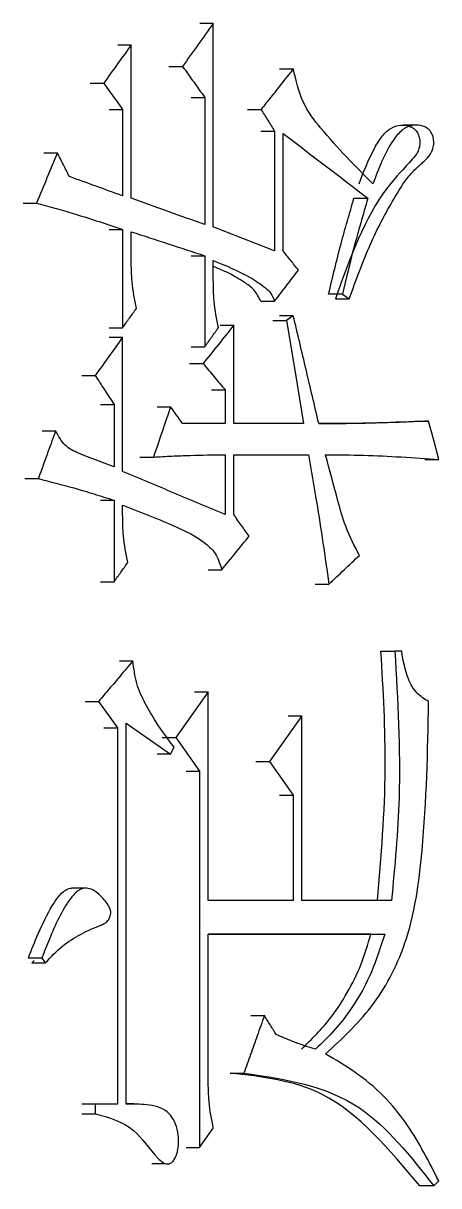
# Model space of a CAD drawing. Header units: millimetres. Extents: x 2180 to 4616, y 795 to 2518.
# Drawn here: x 3033.55 to 3035.43, y 1021.25 to 1026.5 of the extents above; entities that cross this region are included whole.
import ezdxf

# ---------------------------------------------------------------- set-up
doc = ezdxf.new("R2010")
doc.units = ezdxf.units.MM

msp = doc.modelspace()

# ---------------------------------------------------------------- linework, layer by layer
at = {"color": 7, "linetype": 'Continuous', "lineweight": 25}
for p, q in [((3034.3471, 1026.4976), (3034.4086, 1026.4976)), ((3034.4086, 1025.5782), (3034.4086, 1026.4976)), ((3033.9772, 1026.4003), (3034.0382, 1026.4003)), ((3034.0382, 1025.708), (3034.0382, 1026.4003)), ((3034.2086, 1026.3029), (3034.2699, 1026.3029)), ((3034.7076, 1026.2922), (3034.7696, 1026.2922)), ((3033.8536, 1026.2272), (3033.9143, 1026.2272)), ((3034.3087, 1026.1623), (3034.3701, 1026.1623)), ((3034.3701, 1026.1623), (3034.3701, 1025.589)), ((3033.9386, 1026.1082), (3033.9995, 1026.1082)), ((3033.9995, 1026.1082), (3033.9995, 1025.7188)), ((3034.5621, 1026.1082), (3034.6238, 1026.1082)), ((3034.6234, 1026.0109), (3034.6852, 1026.0109)), ((3034.6852, 1026.0109), (3034.6852, 1025.47)), ((3034.7235, 1025.47), (3034.7235, 1026.0001)), ((3035.3287, 1026.0377), (3035.2657, 1026.0377)), ((3033.6444, 1025.9135), (3033.7049, 1025.9135)), ((3033.5512, 1025.6863), (3033.6116, 1025.6863)), ((3035.0435, 1025.708), (3035.1059, 1025.708)), ((3033.9995, 1025.5674), (3033.9995, 1025.1238)), ((3034.0382, 1025.4267), (3034.0382, 1025.5565)), ((3034.3087, 1025.4484), (3034.3701, 1025.4484)), ((3034.3701, 1025.4484), (3034.3701, 1025.0373)), ((3034.4086, 1025.3402), (3034.4086, 1025.4267)), ((3034.9914, 1025.2753), (3034.9291, 1025.2753)), ((3034.9914, 1025.2753), (3035.0219, 1025.2537)), ((3034.623, 1025.2428), (3034.6851, 1025.2428)), ((3034.677, 1025.1563), (3034.7389, 1025.1563)), ((3034.7695, 1025.1779), (3034.7076, 1025.1779)), ((3034.7695, 1025.1779), (3034.7389, 1025.1563)), ((3034.4393, 1025.1347), (3034.5009, 1025.1347)), ((3034.5009, 1024.6912), (3034.5009, 1025.1347)), ((3033.9386, 1025.0806), (3033.9995, 1025.0806)), ((3033.9995, 1024.4748), (3033.9995, 1025.0806)), ((3034.3087, 1025.0373), (3034.3701, 1025.0373)), ((3034.301, 1024.9616), (3034.3624, 1024.9616)), ((3033.8149, 1024.9075), (3033.8756, 1024.9075)), ((3034.4009, 1024.8426), (3034.4624, 1024.8426)), ((3034.4624, 1024.8426), (3034.4624, 1024.6912)), ((3033.9, 1024.7777), (3033.9608, 1024.7777)), ((3033.9608, 1024.7777), (3033.9608, 1024.4964)), ((3034.1547, 1024.7669), (3034.2159, 1024.7669)), ((3034.4624, 1024.6912), (3034.2699, 1024.6912)), ((3034.8155, 1024.6912), (3034.5009, 1024.6912)), ((3035.3169, 1024.702), (3035.3799, 1024.702)), ((3033.6367, 1024.6588), (3033.6972, 1024.6588)), ((3034.0776, 1024.5397), (3034.1387, 1024.5397)), ((3034.4624, 1024.5505), (3034.4624, 1024.2801)), ((3034.5009, 1024.5505), (3034.8384, 1024.5505)), ((3034.5009, 1024.2801), (3034.5009, 1024.5505)), ((3034.7764, 1024.5505), (3034.8384, 1024.5505)), ((3035.3627, 1024.5289), (3035.4255, 1024.5289)), ((3033.559, 1024.4424), (3033.6194, 1024.4424)), ((3033.9, 1024.345), (3033.9608, 1024.345)), ((3033.9608, 1024.345), (3033.9608, 1023.9772)), ((3033.9995, 1024.2801), (3033.9995, 1024.3234)), ((3034.3855, 1024.0313), (3034.447, 1024.0313)), ((3033.9, 1023.9772), (3033.9608, 1023.9772)), ((3034.8681, 1023.9664), (3034.9302, 1023.9664)), ((3035.1652, 1023.6635), (3035.2278, 1023.6635)), ((3035.2583, 1023.6635), (3035.2278, 1023.6635)), ((3033.985, 1023.6203), (3034.046, 1023.6203)), ((3034.3855, 1023.4796), (3034.239, 1023.2741)), ((3034.3241, 1023.4796), (3034.3855, 1023.4796)), ((3034.3855, 1022.5385), (3034.3855, 1023.4796)), ((3033.8303, 1023.4363), (3033.8911, 1023.4363)), ((3033.8911, 1023.4363), (3033.9763, 1023.3174)), ((3034.8078, 1023.3714), (3034.6622, 1023.1659)), ((3034.7458, 1023.3714), (3034.8078, 1023.3714)), ((3034.8078, 1022.5385), (3034.8078, 1023.3714)), ((3033.9154, 1023.3174), (3033.9763, 1023.3174)), ((3033.9763, 1023.3174), (3033.9763, 1021.619)), ((3034.015, 1023.339), (3034.2159, 1023.1984)), ((3034.015, 1021.619), (3034.015, 1023.339)), ((3034.1778, 1023.2741), (3034.239, 1023.2741)), ((3034.239, 1023.2741), (3034.347, 1023.1226)), ((3034.2159, 1023.1984), (3034.2313, 1023.2308)), ((3034.2159, 1023.1984), (3034.1547, 1023.1984)), ((3034.6004, 1023.1659), (3034.6622, 1023.1659)), ((3034.6622, 1023.1659), (3034.7695, 1023.0145)), ((3034.2856, 1023.1226), (3034.347, 1023.1226)), ((3034.347, 1023.1226), (3034.347, 1021.4243)), ((3034.7076, 1023.0145), (3034.7695, 1023.0145)), ((3034.7695, 1023.0145), (3034.7695, 1022.5385)), ((3033.8305, 1022.5944), (3033.7694, 1022.5944)), ((3034.7695, 1022.5385), (3034.3855, 1022.5385)), ((3035.2126, 1022.5385), (3034.8078, 1022.5385)), ((3034.3855, 1021.7272), (3034.3855, 1022.3871)), ((3034.3855, 1022.3871), (3035.1821, 1022.3871)), ((3035.1193, 1022.3871), (3034.3855, 1022.3871)), ((3035.1196, 1022.3871), (3035.1821, 1022.3871)), ((3033.6008, 1022.2681), (3033.5897, 1022.2573)), ((3034.5774, 1022.0193), (3034.6392, 1022.0193)), ((3034.485, 1021.7596), (3034.547, 1021.7596)), ((3033.8756, 1021.619), (3033.8149, 1021.619)), ((3033.8756, 1021.619), (3033.8756, 1021.5758)), ((3033.9763, 1021.619), (3033.8756, 1021.619)), ((3034.0495, 1021.6202), (3034.015, 1021.6202)), ((3033.8149, 1021.5758), (3033.8756, 1021.5758)), ((3034.347, 1021.4243), (3034.4086, 1021.5109)), ((3034.2856, 1021.4243), (3034.347, 1021.4243)), ((3034.1312, 1021.3514), (3034.1927, 1021.3514)), ((3035.4027, 1021.2512), (3035.4255, 1021.2729)), ((3035.4027, 1021.2512), (3035.3396, 1021.2512))]:
    msp.add_line(p, q, dxfattribs=at)
at = {"color": 7, "linetype": 'Continuous', "lineweight": 25, "flags": 128}
for points in [[(3033.9386, 1025.5674), (3033.9557, 1025.5674), (3033.9731, 1025.5674), (3033.9995, 1025.5674)], [(3034.9596, 1025.2537), (3034.975, 1025.2537), (3034.9906, 1025.2537), (3035.0063, 1025.2537), (3035.0219, 1025.2537)], [(3034.7389, 1025.1563), (3034.7772, 1024.9237), (3034.8155, 1024.6912)], [(3033.9386, 1025.1238), (3033.9537, 1025.1238), (3033.9692, 1025.1238), (3033.9995, 1025.1238)], [(3035.4255, 1024.5289), (3035.4027, 1024.6154), (3035.3799, 1024.702)], [(3033.635, 1022.2789), (3033.6137, 1022.2789), (3033.5939, 1022.2789), (3033.5745, 1022.2789)], [(3033.635, 1022.2789), (3033.6396, 1022.2724), (3033.6443, 1022.2659), (3033.6505, 1022.2573)], [(3033.5896, 1022.2573), (3033.6109, 1022.2573), (3033.6307, 1022.2573), (3033.6505, 1022.2573)]]:
    msp.add_lwpolyline(points, dxfattribs=at)
at = {"color": 7, "linetype": 'Continuous', "lineweight": 25}
for points, knots in [([(3034.4086, 1026.4976), (3034.3855, 1026.4652), (3034.3393, 1026.4003), (3034.293, 1026.3354), (3034.2699, 1026.3029)], [0, 0, 0, 0, 0.5, 1, 1, 1, 1]), ([(3034.0382, 1026.4003), (3034.0176, 1026.3714), (3033.9763, 1026.3138), (3033.935, 1026.2561), (3033.9143, 1026.2272)], [0, 0, 0, 0, 0.5, 1, 1, 1, 1]), ([(3034.2699, 1026.3029), (3034.2866, 1026.2795), (3034.32, 1026.2326), (3034.3534, 1026.1857), (3034.3701, 1026.1623)], [0, 0, 0, 0, 0.499999, 1, 1, 1, 1]), ([(3034.7695, 1026.2922), (3034.7508, 1026.2685), (3034.7172, 1026.226), (3034.6686, 1026.1647), (3034.6387, 1026.127), (3034.6238, 1026.1082)], [0, 0, 0, 0, 0.386049, 0.693024, 1, 1, 1, 1]), ([(3035.1287, 1025.7729), (3035.0488, 1025.853), (3034.9371, 1025.9649), (3034.805, 1026.1373), (3034.7815, 1026.2401), (3034.7696, 1026.2921)], [0, 0, 0, 0, 0.5534418, 0.7739919, 1, 1, 1, 1]), ([(3033.9143, 1026.2272), (3033.9285, 1026.2074), (3033.9569, 1026.1677), (3033.9853, 1026.1281), (3033.9995, 1026.1082)], [0, 0, 0, 0, 0.499998, 1, 1, 1, 1]), ([(3034.6238, 1026.1082), (3034.634, 1026.092), (3034.6545, 1026.0595), (3034.675, 1026.0271), (3034.6852, 1026.0109)], [0, 0, 0, 0, 0.5, 1, 1, 1, 1]), ([(3034.7235, 1026.0001), (3034.7874, 1025.9514), (3034.9151, 1025.854), (3035.0423, 1025.7567), (3035.1059, 1025.708)], [0, 0, 0, 0, 0.5, 1, 1, 1, 1]), ([(3035.066, 1025.7729), (3035.0875, 1025.8288), (3035.1172, 1025.9058), (3035.1681, 1025.9888), (3035.2078, 1026.027), (3035.2515, 1026.0403), (3035.2878, 1026.0364), (3035.3129, 1026.024), (3035.3281, 1026.0081), (3035.3372, 1025.9877), (3035.3411, 1025.9639), (3035.3391, 1025.9385), (3035.3285, 1025.9097), (3035.2779, 1025.8517), (3035.111, 1025.6799), (3035.0246, 1025.4371), (3034.9593, 1025.2537)], [0, 0, 0, 0, 0.133375, 0.183984, 0.225671, 0.267689, 0.304898, 0.324823, 0.34135, 0.357907, 0.374433, 0.39274, 0.411726, 0.44145, 0.578087, 1, 1, 1, 1]), ([(3035.0219, 1025.2537), (3035.052, 1025.3375), (3035.1086, 1025.4955), (3035.2049, 1025.6762), (3035.2766, 1025.7947), (3035.3292, 1025.8493), (3035.3658, 1025.8792), (3035.3905, 1025.908), (3035.4021, 1025.9376), (3035.4043, 1025.9647), (3035.3996, 1025.9908), (3035.3886, 1026.012), (3035.37, 1026.0282), (3035.3403, 1026.0389), (3035.3003, 1026.0386), (3035.255, 1026.016), (3035.1884, 1025.9319), (3035.1547, 1025.842), (3035.1287, 1025.7729)], [0, 0, 0, 0, 0.197358, 0.371625, 0.468384, 0.517135, 0.556849, 0.588366, 0.607485, 0.626642, 0.645535, 0.663735, 0.679959, 0.706516, 0.74747, 0.788159, 0.837188, 1, 1, 1, 1]), ([(3033.7049, 1025.9135), (3033.6894, 1025.8756), (3033.6583, 1025.7999), (3033.6272, 1025.7242), (3033.6116, 1025.6863)], [0, 0, 0, 0, 0.499999, 1, 1, 1, 1]), ([(3033.7592, 1025.8053), (3033.7502, 1025.8234), (3033.7321, 1025.8594), (3033.714, 1025.8955), (3033.7049, 1025.9135)], [0, 0, 0, 0, 0.499998, 1, 1, 1, 1]), ([(3033.9995, 1025.7188), (3033.9595, 1025.7332), (3033.8795, 1025.7621), (3033.7993, 1025.7909), (3033.7592, 1025.8053)], [0, 0, 0, 0, 0.499999, 1, 1, 1, 1]), ([(3033.6116, 1025.6863), (3033.6705, 1025.67), (3033.765, 1025.6438), (3033.894, 1025.6025), (3033.9643, 1025.5791), (3033.9995, 1025.5674)], [0, 0, 0, 0, 0.452168, 0.726066, 1, 1, 1, 1]), ([(3034.3701, 1025.589), (3034.3148, 1025.6088), (3034.2044, 1025.6485), (3034.0936, 1025.6882), (3034.0382, 1025.708)], [0, 0, 0, 0, 0.5, 1, 1, 1, 1]), ([(3034.9288, 1025.2753), (3034.9468, 1025.3514), (3034.9731, 1025.4624), (3035.0134, 1025.6057), (3035.0332, 1025.6739), (3035.0432, 1025.708)], [0, 0, 0, 0, 0.52212, 0.761035, 1, 1, 1, 1]), ([(3035.1059, 1025.708), (3035.095, 1025.6707), (3035.0733, 1025.5963), (3035.0333, 1025.4528), (3035.0078, 1025.345), (3034.9914, 1025.2753)], [0, 0, 0, 0, 0.260983, 0.521979, 1, 1, 1, 1]), ([(3034.6852, 1025.47), (3034.6392, 1025.488), (3034.5471, 1025.5241), (3034.4547, 1025.5601), (3034.4086, 1025.5782)], [0, 0, 0, 0, 0.5000003, 1, 1, 1, 1]), ([(3034.0382, 1025.5565), (3034.0936, 1025.5385), (3034.2044, 1025.5025), (3034.3148, 1025.4664), (3034.3701, 1025.4484)], [0, 0, 0, 0, 0.5, 1, 1, 1, 1]), ([(3034.7925, 1025.3835), (3034.781, 1025.3979), (3034.758, 1025.4267), (3034.735, 1025.4556), (3034.7235, 1025.47)], [0, 0, 0, 0, 0.500001, 1, 1, 1, 1]), ([(3034.0614, 1025.2104), (3034.0537, 1025.2501), (3034.0399, 1025.3213), (3034.0387, 1025.3944), (3034.0382, 1025.4267)], [0, 0, 0, 0, 0.558835, 1, 1, 1, 1]), ([(3034.4086, 1025.4267), (3034.465, 1025.4039), (3034.5465, 1025.3709), (3034.631, 1025.3152), (3034.6706, 1025.2797), (3034.6802, 1025.2552), (3034.6851, 1025.2428)], [0, 0, 0, 0, 0.554179, 0.800397, 0.899211, 1, 1, 1, 1]), ([(3034.623, 1025.2428), (3034.6135, 1025.2613), (3034.5947, 1025.2979), (3034.5404, 1025.3339), (3034.4802, 1025.3707), (3034.4319, 1025.3903), (3034.4086, 1025.3997)], [0, 0, 0, 0, 0.202373, 0.400807, 0.70993, 1, 1, 1, 1]), ([(3034.6852, 1025.2428), (3034.6944, 1025.2549), (3034.7128, 1025.279), (3034.7486, 1025.3259), (3034.7751, 1025.3607), (3034.7925, 1025.3835)], [0, 0, 0, 0, 0.257094, 0.514188, 1, 1, 1, 1]), ([(3034.4317, 1025.1239), (3034.424, 1025.1636), (3034.4103, 1025.2348), (3034.4091, 1025.3079), (3034.4086, 1025.3402)], [0, 0, 0, 0, 0.558835, 1, 1, 1, 1]), ([(3033.9995, 1025.1238), (3034.0098, 1025.1383), (3034.0305, 1025.1671), (3034.0511, 1025.196), (3034.0614, 1025.2104)], [0, 0, 0, 0, 0.5, 1, 1, 1, 1]), ([(3034.8844, 1024.6912), (3034.8652, 1024.7723), (3034.827, 1024.9346), (3034.7887, 1025.0968), (3034.7695, 1025.1779)], [0, 0, 0, 0, 0.5, 1, 1, 1, 1]), ([(3034.5009, 1025.1347), (3034.4778, 1025.1058), (3034.4317, 1025.0481), (3034.3855, 1024.9904), (3034.3624, 1024.9616)], [0, 0, 0, 0, 0.5, 1, 1, 1, 1]), ([(3034.3701, 1025.0373), (3034.3803, 1025.0517), (3034.4009, 1025.0806), (3034.4214, 1025.1094), (3034.4317, 1025.1239)], [0, 0, 0, 0, 0.5, 1, 1, 1, 1]), ([(3033.9995, 1025.0806), (3033.9789, 1025.0517), (3033.9376, 1024.994), (3033.8963, 1024.9363), (3033.8756, 1024.9075)], [0, 0, 0, 0, 0.5, 1, 1, 1, 1]), ([(3034.3624, 1024.9616), (3034.3791, 1024.9418), (3034.4124, 1024.9021), (3034.4458, 1024.8624), (3034.4624, 1024.8426)], [0, 0, 0, 0, 0.499998, 1, 1, 1, 1]), ([(3033.8756, 1024.9075), (3033.8898, 1024.8859), (3033.9182, 1024.8426), (3033.9466, 1024.7993), (3033.9608, 1024.7777)], [0, 0, 0, 0, 0.4999982, 1, 1, 1, 1]), ([(3034.2159, 1024.7669), (3034.203, 1024.729), (3034.1773, 1024.6533), (3034.1515, 1024.5776), (3034.1387, 1024.5397)], [0, 0, 0, 0, 0.499999, 1, 1, 1, 1]), ([(3034.2699, 1024.6912), (3034.2609, 1024.7038), (3034.2429, 1024.729), (3034.2249, 1024.7543), (3034.2159, 1024.7669)], [0, 0, 0, 0, 0.5000006, 1, 1, 1, 1]), ([(3034.8843, 1024.6913), (3034.9088, 1024.6914), (3034.9785, 1024.6915), (3035.1229, 1024.6933), (3035.2424, 1024.6986), (3035.3169, 1024.702)], [0, 0, 0, 0, 0.169125, 0.482016, 1, 1, 1, 1]), ([(3035.3799, 1024.702), (3035.2899, 1024.698), (3035.1976, 1024.6939), (3035.1026, 1024.6924), (3035.0955, 1024.6923), (3035.0885, 1024.6922), (3035.0815, 1024.6921), (3035.0744, 1024.692), (3035.0674, 1024.692), (3035.0604, 1024.6919), (3035.0534, 1024.6918), (3035.044, 1024.6917), (3035.0346, 1024.6916), (3035.0252, 1024.6916), (3035.0182, 1024.6915), (3035.0111, 1024.6915), (3035.0041, 1024.6915), (3034.9971, 1024.6914), (3034.99, 1024.6914), (3034.983, 1024.6914), (3034.9736, 1024.6913), (3034.9642, 1024.6913), (3034.9548, 1024.6913), (3034.9478, 1024.6913), (3034.9407, 1024.6912), (3034.9337, 1024.6912), (3034.9266, 1024.6912), (3034.9196, 1024.6912), (3034.9126, 1024.6912), (3034.9055, 1024.6912), (3034.8961, 1024.6912), (3034.8891, 1024.6912), (3034.8844, 1024.6912)], [0, 0, 0, 0, 0.54643, 0.560604, 0.574777, 0.588951, 0.603124, 0.617298, 0.631471, 0.645645, 0.659818, 0.673992, 0.702339, 0.716512, 0.730686, 0.744859, 0.759033, 0.773206, 0.78738, 0.801553, 0.815726, 0.844073, 0.858247, 0.87242, 0.886594, 0.900767, 0.914941, 0.929114, 0.943288, 0.957461, 0.971635, 1, 1, 1, 1]), ([(3033.6971, 1024.6587), (3033.6861, 1024.6281), (3033.6677, 1024.5767), (3033.6418, 1024.5045), (3033.6269, 1024.4631), (3033.6194, 1024.4424)], [0, 0, 0, 0, 0.425233, 0.712616, 1, 1, 1, 1]), ([(3033.9608, 1024.4964), (3033.9077, 1024.5152), (3033.8335, 1024.5414), (3033.7359, 1024.5863), (3033.7102, 1024.6344), (3033.6972, 1024.6587)], [0, 0, 0, 0, 0.554938, 0.774738, 1, 1, 1, 1]), ([(3034.1387, 1024.5397), (3034.1662, 1024.5413), (3034.2213, 1024.5445), (3034.3292, 1024.5489), (3034.4096, 1024.5499), (3034.4624, 1024.5505)], [0, 0, 0, 0, 0.254777, 0.5095604, 1, 1, 1, 1]), ([(3034.8384, 1024.5505), (3034.8506, 1024.4794), (3034.8734, 1024.3469), (3034.9035, 1024.152), (3034.9213, 1024.0283), (3034.9302, 1023.9664)], [0, 0, 0, 0, 0.366425, 0.683185, 1, 1, 1, 1]), ([(3034.915, 1024.5505), (3034.9725, 1024.5501), (3035.0867, 1024.5491), (3035.2569, 1024.5407), (3035.3693, 1024.5329), (3035.4255, 1024.5289)], [0, 0, 0, 0, 0.337206, 0.668546, 1, 1, 1, 1]), ([(3035.0675, 1024.096), (3035.0455, 1024.1388), (3035.0058, 1024.216), (3034.962, 1024.3726), (3034.9334, 1024.481), (3034.915, 1024.5505)], [0, 0, 0, 0, 0.308167, 0.555958, 1, 1, 1, 1]), ([(3034.4624, 1024.2801), (3034.3855, 1024.3126), (3034.2315, 1024.3775), (3034.0768, 1024.4424), (3033.9995, 1024.4748)], [0, 0, 0, 0, 0.5, 1, 1, 1, 1]), ([(3033.6194, 1024.4424), (3033.6727, 1024.4289), (3033.7567, 1024.4077), (3033.8701, 1024.3736), (3033.9306, 1024.3545), (3033.9608, 1024.345)], [0, 0, 0, 0, 0.465077, 0.732515, 1, 1, 1, 1]), ([(3033.9995, 1024.3234), (3034.0815, 1024.2914), (3034.2065, 1024.2427), (3034.3475, 1024.1746), (3034.4217, 1024.1088), (3034.4385, 1024.0574), (3034.447, 1024.0313)], [0, 0, 0, 0, 0.493627, 0.751972, 0.874128, 1, 1, 1, 1]), ([(3034.0227, 1024.0638), (3034.015, 1024.1035), (3034.0013, 1024.1747), (3034, 1024.2478), (3033.9995, 1024.2801)], [0, 0, 0, 0, 0.558835, 1, 1, 1, 1]), ([(3034.5701, 1024.1827), (3034.5585, 1024.199), (3034.5355, 1024.2314), (3034.5124, 1024.2639), (3034.5009, 1024.2801)], [0, 0, 0, 0, 0.500002, 1, 1, 1, 1]), ([(3034.447, 1024.0313), (3034.4675, 1024.0565), (3034.5086, 1024.107), (3034.5496, 1024.1575), (3034.5701, 1024.1827)], [0, 0, 0, 0, 0.5, 1, 1, 1, 1]), ([(3033.9608, 1023.9772), (3033.9711, 1023.9916), (3033.9918, 1024.0205), (3034.0124, 1024.0493), (3034.0227, 1024.0638)], [0, 0, 0, 0, 0.5, 1, 1, 1, 1]), ([(3034.9302, 1023.9664), (3034.9531, 1023.988), (3034.9989, 1024.0312), (3035.0447, 1024.0744), (3035.0675, 1024.096)], [0, 0, 0, 0, 0.5, 1, 1, 1, 1]), ([(3035.1497, 1022.5385), (3035.1661, 1022.7369), (3035.197, 1023.1114), (3035.1752, 1023.4869), (3035.1649, 1023.6635)], [0, 0, 0, 0, 0.529593, 1, 1, 1, 1]), ([(3035.2278, 1023.6635), (3035.2405, 1023.443), (3035.2621, 1023.067), (3035.2271, 1022.6931), (3035.2126, 1022.5385)], [0, 0, 0, 0, 0.586461, 1, 1, 1, 1]), ([(3035.38, 1023.4364), (3035.3615, 1023.4475), (3035.3238, 1023.4702), (3035.2777, 1023.5512), (3035.2657, 1023.6206), (3035.2583, 1023.6635)], [0, 0, 0, 0, 0.268929, 0.548046, 1, 1, 1, 1]), ([(3034.0459, 1023.6203), (3034.0265, 1023.5972), (3033.9911, 1023.555), (3033.9395, 1023.4937), (3033.9072, 1023.4555), (3033.8911, 1023.4363)], [0, 0, 0, 0, 0.375947, 0.687973, 1, 1, 1, 1]), ([(3034.2313, 1023.2308), (3034.2031, 1023.2684), (3034.1565, 1023.3305), (3034.1007, 1023.4271), (3034.0583, 1023.5167), (3034.0501, 1023.5856), (3034.046, 1023.6202)], [0, 0, 0, 0, 0.3348362, 0.5537451, 0.7753729, 1, 1, 1, 1]), ([(3034.9149, 1021.8463), (3034.987, 1021.9123), (3035.132, 1022.0451), (3035.3012, 1022.3604), (3035.3682, 1022.8443), (3035.3755, 1023.2125), (3035.38, 1023.4364)], [0, 0, 0, 0, 0.1896226, 0.3813011, 0.6238123, 1, 1, 1, 1]), ([(3033.5742, 1022.2789), (3033.5885, 1022.3155), (3033.6205, 1022.3969), (3033.6652, 1022.4894), (3033.7079, 1022.5554), (3033.7355, 1022.5834), (3033.758, 1022.5949), (3033.7674, 1022.5938), (3033.769, 1022.5936)], [0, 0, 0, 0, 0.2969306, 0.6611888, 0.7869911, 0.9138322, 0.9854391, 1, 1, 1, 1]), ([(3033.6505, 1022.2573), (3033.6755, 1022.2832), (3033.7501, 1022.3603), (3033.8476, 1022.407), (3033.922, 1022.4352), (3033.9361, 1022.4507), (3033.9441, 1022.4669), (3033.9468, 1022.4814), (3033.945, 1022.4968), (3033.932, 1022.5253), (3033.9045, 1022.5567), (3033.8704, 1022.5859), (3033.8399, 1022.5956), (3033.8158, 1022.5935), (3033.789, 1022.5778), (3033.7312, 1022.5085), (3033.6829, 1022.4005), (3033.6462, 1022.3075), (3033.635, 1022.2789)], [0, 0, 0, 0, 0.115812, 0.344661, 0.368828, 0.393191, 0.409898, 0.422378, 0.434924, 0.453159, 0.514674, 0.56658, 0.599651, 0.625811, 0.651928, 0.703899, 0.908913, 1, 1, 1, 1]), ([(3034.8067, 1021.8678), (3034.8528, 1021.913), (3034.9293, 1021.9879), (3035.0146, 1022.1219), (3035.0781, 1022.2467), (3035.1055, 1022.3401), (3035.1193, 1022.3871)], [0, 0, 0, 0, 0.332937, 0.552321, 0.774679, 1, 1, 1, 1]), ([(3035.1821, 1022.3871), (3035.1591, 1022.3155), (3035.1213, 1022.1984), (3035.0387, 1022.0585), (3034.9598, 1021.9534), (3034.8992, 1021.8962), (3034.8691, 1021.8678)], [0, 0, 0, 0, 0.3463703, 0.567178, 0.7849776, 1, 1, 1, 1]), ([(3034.6392, 1022.0193), (3034.6283, 1021.9886), (3034.6075, 1021.93), (3034.5768, 1021.8435), (3034.5569, 1021.7876), (3034.547, 1021.7596)], [0, 0, 0, 0, 0.354383, 0.677192, 1, 1, 1, 1]), ([(3034.6929, 1021.9327), (3034.6839, 1021.9472), (3034.666, 1021.976), (3034.6481, 1022.0049), (3034.6392, 1022.0193)], [0, 0, 0, 0, 0.499998, 1, 1, 1, 1]), ([(3034.8691, 1021.8678), (3034.8427, 1021.8759), (3034.7998, 1021.889), (3034.7415, 1021.9125), (3034.7091, 1021.926), (3034.6929, 1021.9327)], [0, 0, 0, 0, 0.443144, 0.721519, 1, 1, 1, 1]), ([(3035.4255, 1021.2729), (3035.3817, 1021.3592), (3035.3101, 1021.5004), (3035.1783, 1021.6619), (3035.0508, 1021.7661), (3034.9601, 1021.8196), (3034.9149, 1021.8462)], [0, 0, 0, 0, 0.347372, 0.56793, 0.785018, 1, 1, 1, 1]), ([(3035.3396, 1021.2512), (3035.2021, 1021.4156), (3034.9589, 1021.7062), (3034.6286, 1021.7434), (3034.485, 1021.7596)], [0, 0, 0, 0, 0.565517, 1, 1, 1, 1]), ([(3034.547, 1021.7596), (3034.7306, 1021.7326), (3035.0633, 1021.6835), (3035.2977, 1021.385), (3035.4027, 1021.2512)], [0, 0, 0, 0, 0.5518947, 1, 1, 1, 1]), ([(3034.4086, 1021.5109), (3034.4009, 1021.5506), (3034.3872, 1021.6218), (3034.386, 1021.6949), (3034.3855, 1021.7272)], [0, 0, 0, 0, 0.5588348, 1, 1, 1, 1]), ([(3033.8756, 1021.5758), (3033.9375, 1021.5593), (3034.0493, 1021.5296), (3034.1269, 1021.405), (3034.1814, 1021.3536), (3034.2057, 1021.3466), (3034.2229, 1021.3562), (3034.2366, 1021.3745), (3034.2494, 1021.4076), (3034.2542, 1021.4554), (3034.2475, 1021.5062), (3034.2309, 1021.553), (3034.1868, 1021.6031), (3034.1088, 1021.6205), (3034.0462, 1021.6195), (3034.015, 1021.619)], [0, 0, 0, 0, 0.230315, 0.416653, 0.453363, 0.487574, 0.504133, 0.522235, 0.561764, 0.612067, 0.663426, 0.714082, 0.762172, 0.881162, 1, 1, 1, 1])]:
    msp.add_open_spline(points, degree=3, knots=knots, dxfattribs=at)

doc.saveas('drawing.dxf')
